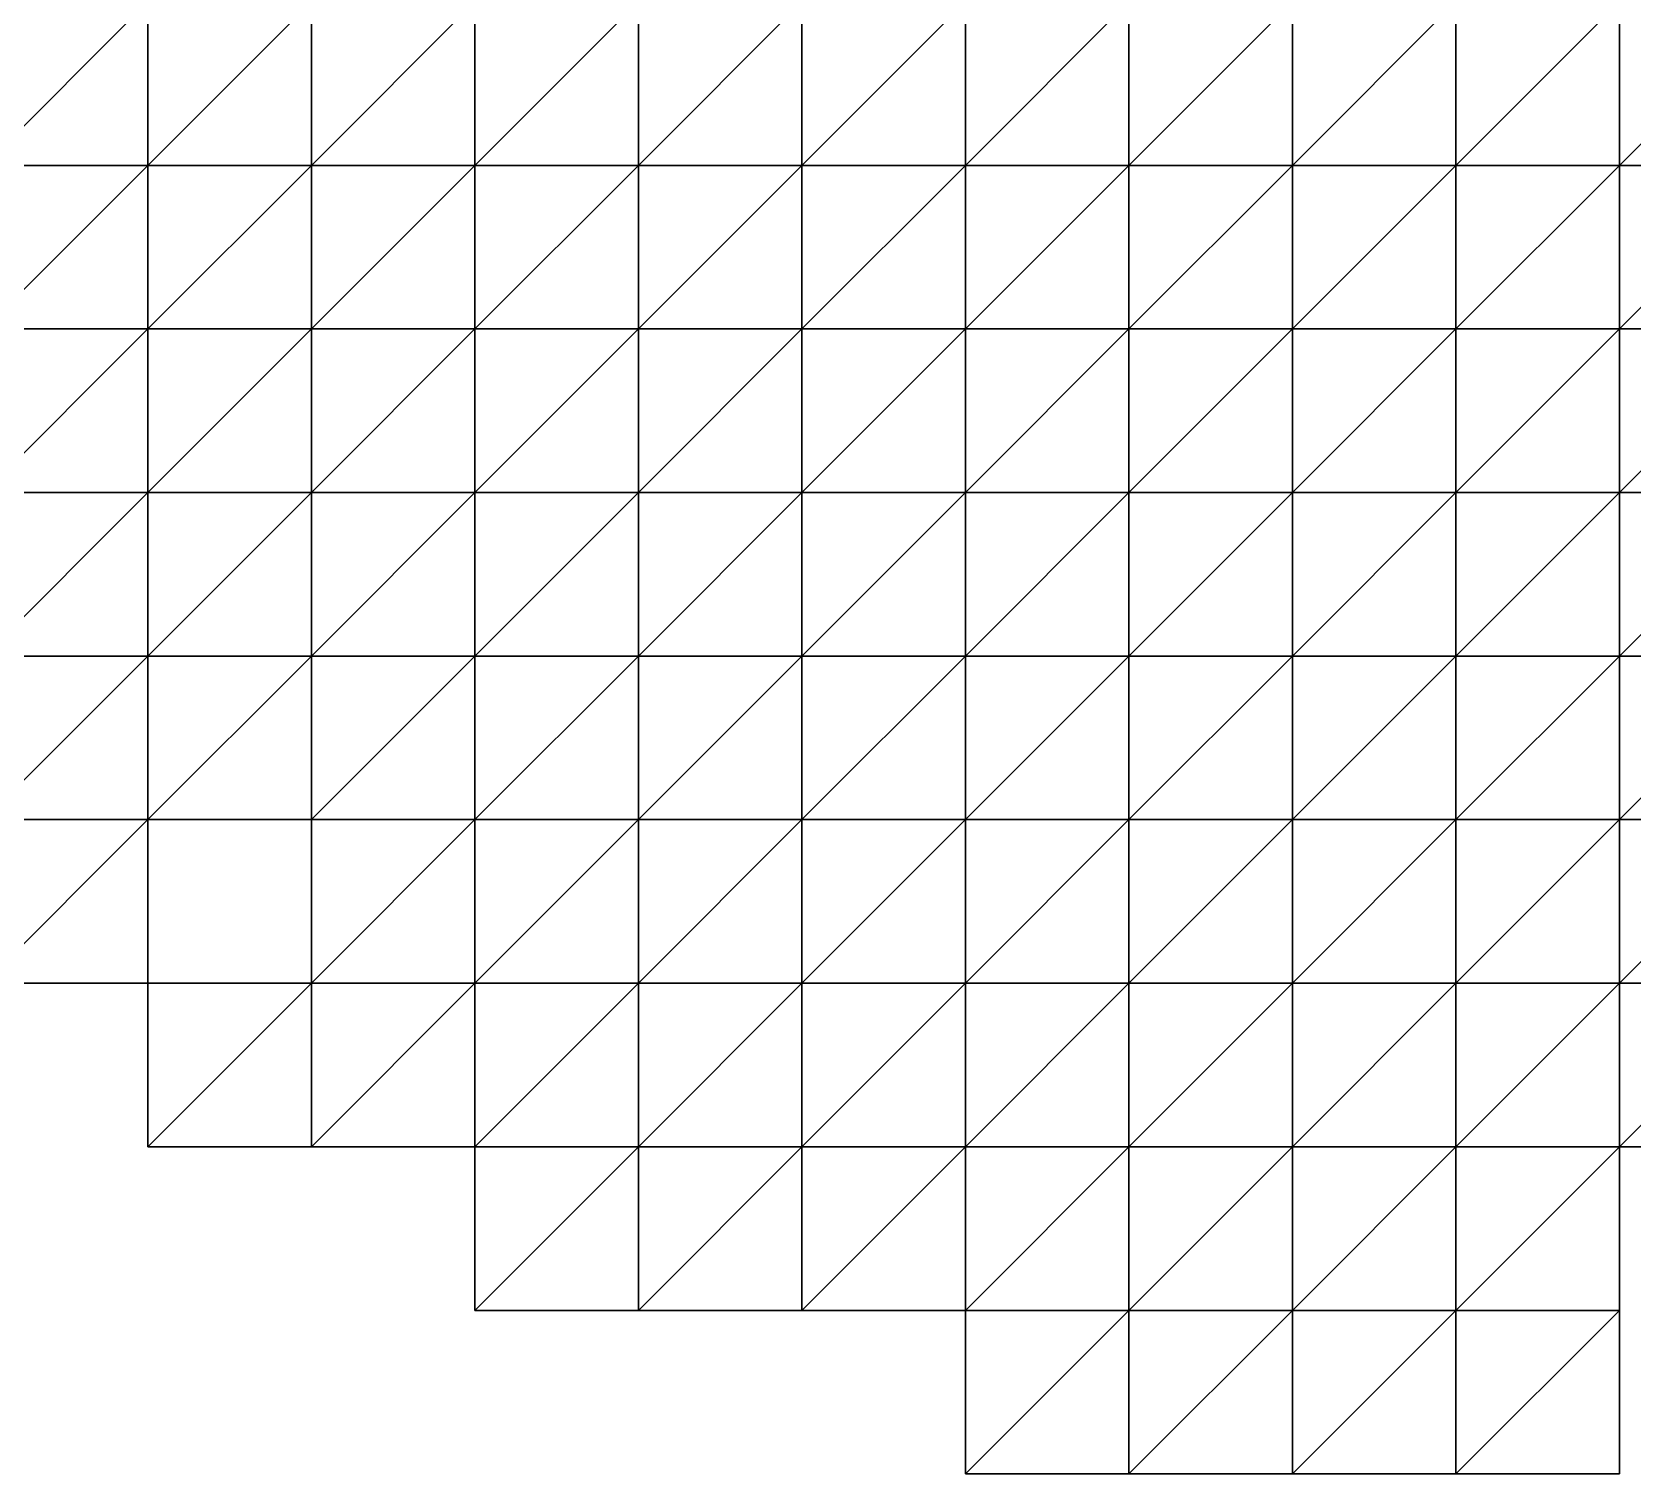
# Model space of a CAD drawing. Extents: x 292020 to 295740, y 4557680 to 4560040.
# Drawn here: x 294585.8 to 294781.7, y 4558420 to 4558596.3 of the extents above; entities that cross this region are included whole.
import ezdxf

# ---------------------------------------------------------------- set-up
doc = ezdxf.new("R2010")
doc.units = 0
doc.layers.add('RUN201_4_-_RUN201_NODOMAIN5_20X', color=7, linetype='CONTINUOUS')

msp = doc.modelspace()

# ---------------------------------------------------------------- linework, layer by layer
at = {"layer": 'RUN201_4_-_RUN201_NODOMAIN5_20X'}
for points in [[(294580, 4558600, 1840), (294580, 4558580, 1840), (294600, 4558600, 1840)], [(294600, 4558600, 1840), (294580, 4558580, 1840), (294600, 4558580, 1840)], [(294600, 4558600, 1940), (294580, 4558580, 1940), (294580, 4558600, 1940)], [(294600, 4558580, 1940), (294580, 4558580, 1940), (294600, 4558600, 1940)], [(294600, 4558600, 1840), (294600, 4558580, 1840), (294620, 4558600, 1840)], [(294620, 4558600, 1840), (294600, 4558580, 1840), (294620, 4558580, 1840)], [(294620, 4558600, 1940), (294600, 4558580, 1940), (294600, 4558600, 1940)], [(294620, 4558580, 1940), (294600, 4558580, 1940), (294620, 4558600, 1940)], [(294620, 4558600, 1840), (294620, 4558580, 1840), (294640, 4558600, 1840)], [(294640, 4558600, 1840), (294620, 4558580, 1840), (294640, 4558580, 1840)], [(294640, 4558600, 1940), (294620, 4558580, 1940), (294620, 4558600, 1940)], [(294640, 4558580, 1940), (294620, 4558580, 1940), (294640, 4558600, 1940)], [(294640, 4558600, 1840), (294640, 4558580, 1840), (294660, 4558600, 1840)], [(294660, 4558600, 1840), (294640, 4558580, 1840), (294660, 4558580, 1840)], [(294660, 4558600, 1940), (294640, 4558580, 1940), (294640, 4558600, 1940)], [(294660, 4558580, 1940), (294640, 4558580, 1940), (294660, 4558600, 1940)], [(294660, 4558600, 1840), (294660, 4558580, 1840), (294680, 4558600, 1840)], [(294680, 4558600, 1840), (294660, 4558580, 1840), (294680, 4558580, 1840)], [(294680, 4558600, 1940), (294660, 4558580, 1940), (294660, 4558600, 1940)], [(294680, 4558580, 1940), (294660, 4558580, 1940), (294680, 4558600, 1940)], [(294680, 4558600, 1840), (294680, 4558580, 1840), (294700, 4558600, 1840)], [(294700, 4558600, 1840), (294680, 4558580, 1840), (294700, 4558580, 1840)], [(294700, 4558600, 1940), (294680, 4558580, 1940), (294680, 4558600, 1940)], [(294700, 4558580, 1940), (294680, 4558580, 1940), (294700, 4558600, 1940)], [(294700, 4558600, 1840), (294700, 4558580, 1840), (294720, 4558600, 1840)], [(294720, 4558600, 1840), (294700, 4558580, 1840), (294720, 4558580, 1840)], [(294720, 4558600, 1940), (294700, 4558580, 1940), (294700, 4558600, 1940)], [(294720, 4558580, 1940), (294700, 4558580, 1940), (294720, 4558600, 1940)], [(294720, 4558600, 1840), (294720, 4558580, 1840), (294740, 4558600, 1840)], [(294740, 4558600, 1840), (294720, 4558580, 1840), (294740, 4558580, 1840)], [(294740, 4558600, 1940), (294720, 4558580, 1940), (294720, 4558600, 1940)], [(294740, 4558580, 1940), (294720, 4558580, 1940), (294740, 4558600, 1940)], [(294740, 4558600, 1840), (294740, 4558580, 1840), (294760, 4558600, 1840)], [(294760, 4558600, 1840), (294740, 4558580, 1840), (294760, 4558580, 1840)], [(294760, 4558600, 1940), (294740, 4558580, 1940), (294740, 4558600, 1940)], [(294760, 4558580, 1940), (294740, 4558580, 1940), (294760, 4558600, 1940)], [(294760, 4558600, 1840), (294760, 4558580, 1840), (294780, 4558600, 1840)], [(294780, 4558600, 1840), (294760, 4558580, 1840), (294780, 4558580, 1840)], [(294780, 4558600, 1940), (294760, 4558580, 1940), (294760, 4558600, 1940)], [(294780, 4558580, 1940), (294760, 4558580, 1940), (294780, 4558600, 1940)], [(294780, 4558600, 1840), (294780, 4558580, 1840), (294800, 4558600, 1840)], [(294800, 4558600, 1840), (294780, 4558580, 1840), (294800, 4558580, 1840)], [(294800, 4558600, 1940), (294780, 4558580, 1940), (294780, 4558600, 1940)], [(294800, 4558580, 1940), (294780, 4558580, 1940), (294800, 4558600, 1940)], [(294580, 4558580, 1840), (294580, 4558580, 1860), (294600, 4558580, 1840)], [(294600, 4558580, 1840), (294580, 4558580, 1860), (294600, 4558580, 1860)], [(294580, 4558580, 1860), (294580, 4558560, 1860), (294600, 4558580, 1860)], [(294600, 4558580, 1860), (294580, 4558560, 1860), (294600, 4558560, 1860)], [(294600, 4558580, 1940), (294580, 4558560, 1940), (294580, 4558580, 1940)], [(294600, 4558560, 1940), (294580, 4558560, 1940), (294600, 4558580, 1940)], [(294600, 4558580, 1840), (294600, 4558580, 1860), (294620, 4558580, 1840)], [(294620, 4558580, 1840), (294600, 4558580, 1860), (294620, 4558580, 1860)], [(294600, 4558580, 1860), (294600, 4558560, 1860), (294620, 4558580, 1860)], [(294620, 4558580, 1860), (294600, 4558560, 1860), (294620, 4558560, 1860)], [(294620, 4558580, 1940), (294600, 4558560, 1940), (294600, 4558580, 1940)], [(294620, 4558560, 1940), (294600, 4558560, 1940), (294620, 4558580, 1940)], [(294620, 4558580, 1840), (294620, 4558560, 1840), (294640, 4558580, 1840)], [(294640, 4558580, 1840), (294620, 4558560, 1840), (294640, 4558560, 1840)], [(294620, 4558580, 1840), (294620, 4558560, 1860), (294620, 4558560, 1840)], [(294620, 4558580, 1860), (294620, 4558560, 1860), (294620, 4558580, 1840)], [(294640, 4558580, 1940), (294620, 4558560, 1940), (294620, 4558580, 1940)], [(294640, 4558560, 1940), (294620, 4558560, 1940), (294640, 4558580, 1940)], [(294640, 4558580, 1840), (294640, 4558560, 1840), (294660, 4558580, 1840)], [(294660, 4558580, 1840), (294640, 4558560, 1840), (294660, 4558560, 1840)], [(294660, 4558580, 1940), (294640, 4558560, 1940), (294640, 4558580, 1940)], [(294660, 4558560, 1940), (294640, 4558560, 1940), (294660, 4558580, 1940)], [(294660, 4558580, 1840), (294660, 4558560, 1840), (294680, 4558580, 1840)], [(294680, 4558580, 1840), (294660, 4558560, 1840), (294680, 4558560, 1840)], [(294680, 4558580, 1940), (294660, 4558560, 1940), (294660, 4558580, 1940)], [(294680, 4558560, 1940), (294660, 4558560, 1940), (294680, 4558580, 1940)], [(294680, 4558580, 1840), (294680, 4558560, 1840), (294700, 4558580, 1840)], [(294700, 4558580, 1840), (294680, 4558560, 1840), (294700, 4558560, 1840)], [(294700, 4558580, 1940), (294680, 4558560, 1940), (294680, 4558580, 1940)], [(294700, 4558560, 1940), (294680, 4558560, 1940), (294700, 4558580, 1940)], [(294700, 4558580, 1840), (294700, 4558560, 1840), (294720, 4558580, 1840)], [(294720, 4558580, 1840), (294700, 4558560, 1840), (294720, 4558560, 1840)], [(294720, 4558580, 1940), (294700, 4558560, 1940), (294700, 4558580, 1940)], [(294720, 4558560, 1940), (294700, 4558560, 1940), (294720, 4558580, 1940)], [(294720, 4558580, 1840), (294720, 4558560, 1840), (294740, 4558580, 1840)], [(294740, 4558580, 1840), (294720, 4558560, 1840), (294740, 4558560, 1840)], [(294740, 4558580, 1940), (294720, 4558560, 1940), (294720, 4558580, 1940)], [(294740, 4558560, 1940), (294720, 4558560, 1940), (294740, 4558580, 1940)], [(294740, 4558580, 1840), (294740, 4558560, 1840), (294760, 4558580, 1840)], [(294760, 4558580, 1840), (294740, 4558560, 1840), (294760, 4558560, 1840)], [(294760, 4558580, 1940), (294740, 4558560, 1940), (294740, 4558580, 1940)], [(294760, 4558560, 1940), (294740, 4558560, 1940), (294760, 4558580, 1940)], [(294760, 4558580, 1840), (294760, 4558560, 1840), (294780, 4558580, 1840)], [(294780, 4558580, 1840), (294760, 4558560, 1840), (294780, 4558560, 1840)], [(294780, 4558580, 1940), (294760, 4558560, 1940), (294760, 4558580, 1940)], [(294780, 4558560, 1940), (294760, 4558560, 1940), (294780, 4558580, 1940)], [(294780, 4558580, 1840), (294780, 4558560, 1840), (294800, 4558580, 1840)], [(294800, 4558580, 1840), (294780, 4558560, 1840), (294800, 4558560, 1840)], [(294800, 4558580, 1940), (294780, 4558560, 1940), (294780, 4558580, 1940)], [(294800, 4558560, 1940), (294780, 4558560, 1940), (294800, 4558580, 1940)], [(294580, 4558560, 1860), (294580, 4558560, 1880), (294600, 4558560, 1860)], [(294600, 4558560, 1860), (294580, 4558560, 1880), (294600, 4558560, 1880)], [(294580, 4558560, 1880), (294580, 4558540, 1880), (294600, 4558560, 1880)], [(294600, 4558560, 1880), (294580, 4558540, 1880), (294600, 4558540, 1880)], [(294600, 4558560, 1940), (294580, 4558540, 1940), (294580, 4558560, 1940)], [(294600, 4558540, 1940), (294580, 4558540, 1940), (294600, 4558560, 1940)], [(294600, 4558560, 1860), (294600, 4558560, 1880), (294620, 4558560, 1860)], [(294620, 4558560, 1860), (294600, 4558560, 1880), (294620, 4558560, 1880)], [(294600, 4558560, 1880), (294600, 4558540, 1880), (294620, 4558560, 1880)], [(294620, 4558560, 1880), (294600, 4558540, 1880), (294620, 4558540, 1880)], [(294620, 4558560, 1940), (294600, 4558540, 1940), (294600, 4558560, 1940)], [(294620, 4558540, 1940), (294600, 4558540, 1940), (294620, 4558560, 1940)], [(294620, 4558560, 1840), (294620, 4558560, 1860), (294640, 4558560, 1840)], [(294640, 4558560, 1840), (294620, 4558560, 1860), (294640, 4558560, 1860)], [(294620, 4558560, 1860), (294620, 4558540, 1860), (294640, 4558560, 1860)], [(294640, 4558560, 1860), (294620, 4558540, 1860), (294640, 4558540, 1860)], [(294620, 4558560, 1860), (294620, 4558540, 1880), (294620, 4558540, 1860)], [(294620, 4558560, 1880), (294620, 4558540, 1880), (294620, 4558560, 1860)], [(294640, 4558560, 1940), (294620, 4558540, 1940), (294620, 4558560, 1940)], [(294640, 4558540, 1940), (294620, 4558540, 1940), (294640, 4558560, 1940)], [(294640, 4558560, 1840), (294640, 4558560, 1860), (294660, 4558560, 1840)], [(294660, 4558560, 1840), (294640, 4558560, 1860), (294660, 4558560, 1860)], [(294640, 4558560, 1860), (294640, 4558540, 1860), (294660, 4558560, 1860)], [(294660, 4558560, 1860), (294640, 4558540, 1860), (294660, 4558540, 1860)], [(294660, 4558560, 1940), (294640, 4558540, 1940), (294640, 4558560, 1940)], [(294660, 4558540, 1940), (294640, 4558540, 1940), (294660, 4558560, 1940)], [(294660, 4558560, 1840), (294660, 4558540, 1840), (294680, 4558560, 1840)], [(294680, 4558560, 1840), (294660, 4558540, 1840), (294680, 4558540, 1840)], [(294660, 4558560, 1840), (294660, 4558540, 1860), (294660, 4558540, 1840)], [(294660, 4558560, 1860), (294660, 4558540, 1860), (294660, 4558560, 1840)], [(294680, 4558560, 1940), (294660, 4558540, 1940), (294660, 4558560, 1940)], [(294680, 4558540, 1940), (294660, 4558540, 1940), (294680, 4558560, 1940)], [(294680, 4558560, 1840), (294680, 4558540, 1840), (294700, 4558560, 1840)], [(294700, 4558560, 1840), (294680, 4558540, 1840), (294700, 4558540, 1840)], [(294700, 4558560, 1940), (294680, 4558540, 1940), (294680, 4558560, 1940)], [(294700, 4558540, 1940), (294680, 4558540, 1940), (294700, 4558560, 1940)], [(294700, 4558560, 1840), (294700, 4558540, 1840), (294720, 4558560, 1840)], [(294720, 4558560, 1840), (294700, 4558540, 1840), (294720, 4558540, 1840)], [(294720, 4558560, 1940), (294700, 4558540, 1940), (294700, 4558560, 1940)], [(294720, 4558540, 1940), (294700, 4558540, 1940), (294720, 4558560, 1940)], [(294720, 4558560, 1840), (294720, 4558540, 1840), (294740, 4558560, 1840)], [(294740, 4558560, 1840), (294720, 4558540, 1840), (294740, 4558540, 1840)], [(294740, 4558560, 1940), (294720, 4558540, 1940), (294720, 4558560, 1940)], [(294740, 4558540, 1940), (294720, 4558540, 1940), (294740, 4558560, 1940)], [(294740, 4558560, 1840), (294740, 4558540, 1840), (294760, 4558560, 1840)], [(294760, 4558560, 1840), (294740, 4558540, 1840), (294760, 4558540, 1840)], [(294760, 4558560, 1940), (294740, 4558540, 1940), (294740, 4558560, 1940)], [(294760, 4558540, 1940), (294740, 4558540, 1940), (294760, 4558560, 1940)], [(294760, 4558560, 1840), (294760, 4558540, 1840), (294780, 4558560, 1840)], [(294780, 4558560, 1840), (294760, 4558540, 1840), (294780, 4558540, 1840)], [(294780, 4558560, 1940), (294760, 4558540, 1940), (294760, 4558560, 1940)], [(294780, 4558540, 1940), (294760, 4558540, 1940), (294780, 4558560, 1940)], [(294780, 4558560, 1840), (294780, 4558540, 1840), (294800, 4558560, 1840)], [(294800, 4558560, 1840), (294780, 4558540, 1840), (294800, 4558540, 1840)], [(294800, 4558560, 1940), (294780, 4558540, 1940), (294780, 4558560, 1940)], [(294800, 4558540, 1940), (294780, 4558540, 1940), (294800, 4558560, 1940)], [(294580, 4558540, 1880), (294580, 4558540, 1900), (294600, 4558540, 1880)], [(294600, 4558540, 1880), (294580, 4558540, 1900), (294600, 4558540, 1900)], [(294580, 4558540, 1900), (294580, 4558520, 1900), (294600, 4558540, 1900)], [(294600, 4558540, 1900), (294580, 4558520, 1900), (294600, 4558520, 1900)], [(294600, 4558540, 1940), (294580, 4558520, 1940), (294580, 4558540, 1940)], [(294600, 4558520, 1940), (294580, 4558520, 1940), (294600, 4558540, 1940)], [(294600, 4558540, 1880), (294600, 4558540, 1900), (294620, 4558540, 1880)], [(294620, 4558540, 1880), (294600, 4558540, 1900), (294620, 4558540, 1900)], [(294600, 4558540, 1900), (294600, 4558520, 1900), (294620, 4558540, 1900)], [(294620, 4558540, 1900), (294600, 4558520, 1900), (294620, 4558520, 1900)], [(294620, 4558540, 1940), (294600, 4558520, 1940), (294600, 4558540, 1940)], [(294620, 4558520, 1940), (294600, 4558520, 1940), (294620, 4558540, 1940)], [(294620, 4558540, 1860), (294620, 4558540, 1880), (294640, 4558540, 1860)], [(294640, 4558540, 1860), (294620, 4558540, 1880), (294640, 4558540, 1880)], [(294620, 4558540, 1880), (294620, 4558520, 1880), (294640, 4558540, 1880)], [(294640, 4558540, 1880), (294620, 4558520, 1880), (294640, 4558520, 1880)], [(294620, 4558540, 1880), (294620, 4558520, 1900), (294620, 4558520, 1880)], [(294620, 4558540, 1900), (294620, 4558520, 1900), (294620, 4558540, 1880)], [(294640, 4558540, 1940), (294620, 4558520, 1940), (294620, 4558540, 1940)], [(294640, 4558520, 1940), (294620, 4558520, 1940), (294640, 4558540, 1940)], [(294640, 4558540, 1860), (294640, 4558540, 1880), (294660, 4558540, 1860)], [(294660, 4558540, 1860), (294640, 4558540, 1880), (294660, 4558540, 1880)], [(294640, 4558540, 1880), (294640, 4558520, 1880), (294660, 4558540, 1880)], [(294660, 4558540, 1880), (294640, 4558520, 1880), (294660, 4558520, 1880)], [(294660, 4558540, 1940), (294640, 4558520, 1940), (294640, 4558540, 1940)], [(294660, 4558520, 1940), (294640, 4558520, 1940), (294660, 4558540, 1940)], [(294660, 4558540, 1840), (294660, 4558540, 1860), (294680, 4558540, 1840)], [(294680, 4558540, 1840), (294660, 4558540, 1860), (294680, 4558540, 1860)], [(294660, 4558540, 1860), (294660, 4558520, 1860), (294680, 4558540, 1860)], [(294680, 4558540, 1860), (294660, 4558520, 1860), (294680, 4558520, 1860)], [(294660, 4558540, 1860), (294660, 4558520, 1880), (294660, 4558520, 1860)], [(294660, 4558540, 1880), (294660, 4558520, 1880), (294660, 4558540, 1860)], [(294680, 4558540, 1940), (294660, 4558520, 1940), (294660, 4558540, 1940)], [(294680, 4558520, 1940), (294660, 4558520, 1940), (294680, 4558540, 1940)], [(294680, 4558540, 1840), (294680, 4558540, 1860), (294700, 4558540, 1840)], [(294700, 4558540, 1840), (294680, 4558540, 1860), (294700, 4558540, 1860)], [(294680, 4558540, 1860), (294680, 4558520, 1860), (294700, 4558540, 1860)], [(294700, 4558540, 1860), (294680, 4558520, 1860), (294700, 4558520, 1860)], [(294700, 4558540, 1940), (294680, 4558520, 1940), (294680, 4558540, 1940)], [(294700, 4558520, 1940), (294680, 4558520, 1940), (294700, 4558540, 1940)], [(294700, 4558540, 1840), (294700, 4558520, 1840), (294720, 4558540, 1840)], [(294720, 4558540, 1840), (294700, 4558520, 1840), (294720, 4558520, 1840)], [(294700, 4558540, 1840), (294700, 4558520, 1860), (294700, 4558520, 1840)], [(294700, 4558540, 1860), (294700, 4558520, 1860), (294700, 4558540, 1840)], [(294720, 4558540, 1940), (294700, 4558520, 1940), (294700, 4558540, 1940)], [(294720, 4558520, 1940), (294700, 4558520, 1940), (294720, 4558540, 1940)], [(294720, 4558540, 1840), (294720, 4558520, 1840), (294740, 4558540, 1840)], [(294740, 4558540, 1840), (294720, 4558520, 1840), (294740, 4558520, 1840)], [(294740, 4558540, 1940), (294720, 4558520, 1940), (294720, 4558540, 1940)], [(294740, 4558520, 1940), (294720, 4558520, 1940), (294740, 4558540, 1940)], [(294740, 4558540, 1840), (294740, 4558520, 1840), (294760, 4558540, 1840)], [(294760, 4558540, 1840), (294740, 4558520, 1840), (294760, 4558520, 1840)], [(294760, 4558540, 1940), (294740, 4558520, 1940), (294740, 4558540, 1940)], [(294760, 4558520, 1940), (294740, 4558520, 1940), (294760, 4558540, 1940)], [(294760, 4558540, 1840), (294760, 4558520, 1840), (294780, 4558540, 1840)], [(294780, 4558540, 1840), (294760, 4558520, 1840), (294780, 4558520, 1840)], [(294780, 4558540, 1940), (294760, 4558520, 1940), (294760, 4558540, 1940)], [(294780, 4558520, 1940), (294760, 4558520, 1940), (294780, 4558540, 1940)], [(294780, 4558520, 1840), (294780, 4558520, 1860), (294780, 4558540, 1840)], [(294780, 4558540, 1840), (294780, 4558520, 1860), (294780, 4558540, 1860)], [(294780, 4558540, 1840), (294780, 4558540, 1860), (294800, 4558540, 1840)], [(294800, 4558540, 1840), (294780, 4558540, 1860), (294800, 4558540, 1860)], [(294780, 4558540, 1860), (294780, 4558520, 1860), (294800, 4558540, 1860)], [(294800, 4558540, 1860), (294780, 4558520, 1860), (294800, 4558520, 1860)], [(294800, 4558540, 1940), (294780, 4558520, 1940), (294780, 4558540, 1940)], [(294800, 4558520, 1940), (294780, 4558520, 1940), (294800, 4558540, 1940)], [(294580, 4558520, 1900), (294580, 4558520, 1920), (294600, 4558520, 1900)], [(294600, 4558520, 1900), (294580, 4558520, 1920), (294600, 4558520, 1920)], [(294580, 4558520, 1920), (294580, 4558500, 1920), (294600, 4558520, 1920)], [(294600, 4558520, 1920), (294580, 4558500, 1920), (294600, 4558500, 1920)], [(294600, 4558520, 1940), (294580, 4558500, 1940), (294580, 4558520, 1940)], [(294600, 4558500, 1940), (294580, 4558500, 1940), (294600, 4558520, 1940)], [(294600, 4558520, 1900), (294600, 4558520, 1920), (294620, 4558520, 1900)], [(294620, 4558520, 1900), (294600, 4558520, 1920), (294620, 4558520, 1920)], [(294600, 4558520, 1920), (294600, 4558500, 1920), (294620, 4558520, 1920)], [(294620, 4558520, 1920), (294600, 4558500, 1920), (294620, 4558500, 1920)], [(294620, 4558520, 1940), (294600, 4558500, 1940), (294600, 4558520, 1940)], [(294620, 4558500, 1940), (294600, 4558500, 1940), (294620, 4558520, 1940)], [(294620, 4558520, 1880), (294620, 4558520, 1900), (294640, 4558520, 1880)], [(294640, 4558520, 1880), (294620, 4558520, 1900), (294640, 4558520, 1900)], [(294620, 4558520, 1900), (294620, 4558500, 1900), (294640, 4558520, 1900)], [(294640, 4558520, 1900), (294620, 4558500, 1900), (294640, 4558500, 1900)], [(294620, 4558520, 1900), (294620, 4558500, 1920), (294620, 4558500, 1900)], [(294620, 4558520, 1920), (294620, 4558500, 1920), (294620, 4558520, 1900)], [(294640, 4558520, 1940), (294620, 4558500, 1940), (294620, 4558520, 1940)], [(294640, 4558500, 1940), (294620, 4558500, 1940), (294640, 4558520, 1940)], [(294640, 4558520, 1880), (294640, 4558520, 1900), (294660, 4558520, 1880)], [(294660, 4558520, 1880), (294640, 4558520, 1900), (294660, 4558520, 1900)], [(294640, 4558520, 1900), (294640, 4558500, 1900), (294660, 4558520, 1900)], [(294660, 4558520, 1900), (294640, 4558500, 1900), (294660, 4558500, 1900)], [(294660, 4558520, 1940), (294640, 4558500, 1940), (294640, 4558520, 1940)], [(294660, 4558500, 1940), (294640, 4558500, 1940), (294660, 4558520, 1940)], [(294660, 4558520, 1860), (294660, 4558520, 1880), (294680, 4558520, 1860)], [(294680, 4558520, 1860), (294660, 4558520, 1880), (294680, 4558520, 1880)], [(294660, 4558520, 1880), (294660, 4558500, 1880), (294680, 4558520, 1880)], [(294680, 4558520, 1880), (294660, 4558500, 1880), (294680, 4558500, 1880)], [(294660, 4558520, 1880), (294660, 4558500, 1900), (294660, 4558500, 1880)], [(294660, 4558520, 1900), (294660, 4558500, 1900), (294660, 4558520, 1880)], [(294680, 4558520, 1940), (294660, 4558500, 1940), (294660, 4558520, 1940)], [(294680, 4558500, 1940), (294660, 4558500, 1940), (294680, 4558520, 1940)], [(294680, 4558520, 1860), (294680, 4558520, 1880), (294700, 4558520, 1860)], [(294700, 4558520, 1860), (294680, 4558520, 1880), (294700, 4558520, 1880)], [(294680, 4558520, 1880), (294680, 4558500, 1880), (294700, 4558520, 1880)], [(294700, 4558520, 1880), (294680, 4558500, 1880), (294700, 4558500, 1880)], [(294700, 4558520, 1940), (294680, 4558500, 1940), (294680, 4558520, 1940)], [(294700, 4558500, 1940), (294680, 4558500, 1940), (294700, 4558520, 1940)], [(294700, 4558520, 1840), (294700, 4558520, 1860), (294720, 4558520, 1840)], [(294720, 4558520, 1840), (294700, 4558520, 1860), (294720, 4558520, 1860)], [(294700, 4558520, 1860), (294700, 4558500, 1860), (294720, 4558520, 1860)], [(294720, 4558520, 1860), (294700, 4558500, 1860), (294720, 4558500, 1860)], [(294700, 4558520, 1860), (294700, 4558500, 1880), (294700, 4558500, 1860)], [(294700, 4558520, 1880), (294700, 4558500, 1880), (294700, 4558520, 1860)], [(294720, 4558520, 1940), (294700, 4558500, 1940), (294700, 4558520, 1940)], [(294720, 4558500, 1940), (294700, 4558500, 1940), (294720, 4558520, 1940)], [(294720, 4558520, 1840), (294720, 4558520, 1860), (294740, 4558520, 1840)], [(294740, 4558520, 1840), (294720, 4558520, 1860), (294740, 4558520, 1860)], [(294720, 4558520, 1860), (294720, 4558500, 1860), (294740, 4558520, 1860)], [(294740, 4558520, 1860), (294720, 4558500, 1860), (294740, 4558500, 1860)], [(294740, 4558520, 1940), (294720, 4558500, 1940), (294720, 4558520, 1940)], [(294740, 4558500, 1940), (294720, 4558500, 1940), (294740, 4558520, 1940)], [(294740, 4558520, 1840), (294740, 4558520, 1860), (294760, 4558520, 1840)], [(294760, 4558520, 1840), (294740, 4558520, 1860), (294760, 4558520, 1860)], [(294740, 4558520, 1860), (294740, 4558500, 1860), (294760, 4558520, 1860)], [(294760, 4558520, 1860), (294740, 4558500, 1860), (294760, 4558500, 1860)], [(294760, 4558520, 1940), (294740, 4558500, 1940), (294740, 4558520, 1940)], [(294760, 4558500, 1940), (294740, 4558500, 1940), (294760, 4558520, 1940)], [(294760, 4558520, 1840), (294760, 4558520, 1860), (294780, 4558520, 1840)], [(294780, 4558520, 1840), (294760, 4558520, 1860), (294780, 4558520, 1860)], [(294760, 4558520, 1860), (294760, 4558500, 1860), (294780, 4558520, 1860)], [(294780, 4558520, 1860), (294760, 4558500, 1860), (294780, 4558500, 1860)], [(294780, 4558520, 1940), (294760, 4558500, 1940), (294760, 4558520, 1940)], [(294780, 4558500, 1940), (294760, 4558500, 1940), (294780, 4558520, 1940)], [(294780, 4558500, 1860), (294780, 4558500, 1880), (294780, 4558520, 1860)], [(294780, 4558520, 1860), (294780, 4558500, 1880), (294780, 4558520, 1880)], [(294780, 4558520, 1860), (294780, 4558520, 1880), (294800, 4558520, 1860)], [(294800, 4558520, 1860), (294780, 4558520, 1880), (294800, 4558520, 1880)], [(294780, 4558520, 1880), (294780, 4558500, 1880), (294800, 4558520, 1880)], [(294800, 4558520, 1880), (294780, 4558500, 1880), (294800, 4558500, 1880)], [(294800, 4558520, 1940), (294780, 4558500, 1940), (294780, 4558520, 1940)], [(294800, 4558500, 1940), (294780, 4558500, 1940), (294800, 4558520, 1940)], [(294580, 4558500, 1920), (294580, 4558500, 1940), (294600, 4558500, 1920)], [(294600, 4558500, 1920), (294580, 4558500, 1940), (294600, 4558500, 1940)], [(294580, 4558500, 1940), (294580, 4558480, 1940), (294600, 4558500, 1940)], [(294600, 4558500, 1940), (294580, 4558480, 1940), (294600, 4558480, 1940)], [(294600, 4558500, 1960), (294580, 4558480, 1960), (294580, 4558500, 1960)], [(294600, 4558480, 1960), (294580, 4558480, 1960), (294600, 4558500, 1960)], [(294600, 4558500, 1940), (294580, 4558500, 1960), (294580, 4558500, 1940)], [(294600, 4558500, 1960), (294580, 4558500, 1960), (294600, 4558500, 1940)], [(294600, 4558500, 1920), (294600, 4558500, 1940), (294620, 4558500, 1920)], [(294620, 4558500, 1920), (294600, 4558500, 1940), (294620, 4558500, 1940)], [(294600, 4558480, 1940), (294600, 4558480, 1960), (294600, 4558500, 1940)], [(294600, 4558500, 1940), (294600, 4558480, 1960), (294600, 4558500, 1960)], [(294620, 4558500, 1900), (294620, 4558500, 1920), (294640, 4558500, 1900)], [(294640, 4558500, 1900), (294620, 4558500, 1920), (294640, 4558500, 1920)], [(294620, 4558500, 1920), (294620, 4558480, 1920), (294640, 4558500, 1920)], [(294640, 4558500, 1920), (294620, 4558480, 1920), (294640, 4558480, 1920)], [(294640, 4558500, 1940), (294620, 4558480, 1940), (294620, 4558500, 1940)], [(294640, 4558480, 1940), (294620, 4558480, 1940), (294640, 4558500, 1940)], [(294620, 4558500, 1920), (294620, 4558480, 1940), (294620, 4558480, 1920)], [(294620, 4558500, 1940), (294620, 4558480, 1940), (294620, 4558500, 1920)], [(294640, 4558500, 1900), (294640, 4558500, 1920), (294660, 4558500, 1900)], [(294660, 4558500, 1900), (294640, 4558500, 1920), (294660, 4558500, 1920)], [(294640, 4558500, 1920), (294640, 4558480, 1920), (294660, 4558500, 1920)], [(294660, 4558500, 1920), (294640, 4558480, 1920), (294660, 4558480, 1920)], [(294660, 4558500, 1940), (294640, 4558480, 1940), (294640, 4558500, 1940)], [(294660, 4558480, 1940), (294640, 4558480, 1940), (294660, 4558500, 1940)], [(294660, 4558500, 1880), (294660, 4558500, 1900), (294680, 4558500, 1880)], [(294680, 4558500, 1880), (294660, 4558500, 1900), (294680, 4558500, 1900)], [(294660, 4558500, 1900), (294660, 4558480, 1900), (294680, 4558500, 1900)], [(294680, 4558500, 1900), (294660, 4558480, 1900), (294680, 4558480, 1900)], [(294660, 4558500, 1900), (294660, 4558480, 1920), (294660, 4558480, 1900)], [(294660, 4558500, 1920), (294660, 4558480, 1920), (294660, 4558500, 1900)], [(294680, 4558500, 1940), (294660, 4558480, 1940), (294660, 4558500, 1940)], [(294680, 4558480, 1940), (294660, 4558480, 1940), (294680, 4558500, 1940)], [(294680, 4558500, 1880), (294680, 4558500, 1900), (294700, 4558500, 1880)], [(294700, 4558500, 1880), (294680, 4558500, 1900), (294700, 4558500, 1900)], [(294680, 4558500, 1900), (294680, 4558480, 1900), (294700, 4558500, 1900)], [(294700, 4558500, 1900), (294680, 4558480, 1900), (294700, 4558480, 1900)], [(294700, 4558500, 1940), (294680, 4558480, 1940), (294680, 4558500, 1940)], [(294700, 4558480, 1940), (294680, 4558480, 1940), (294700, 4558500, 1940)], [(294700, 4558500, 1860), (294700, 4558500, 1880), (294720, 4558500, 1860)], [(294720, 4558500, 1860), (294700, 4558500, 1880), (294720, 4558500, 1880)], [(294700, 4558500, 1880), (294700, 4558480, 1880), (294720, 4558500, 1880)], [(294720, 4558500, 1880), (294700, 4558480, 1880), (294720, 4558480, 1880)], [(294700, 4558500, 1880), (294700, 4558480, 1900), (294700, 4558480, 1880)], [(294700, 4558500, 1900), (294700, 4558480, 1900), (294700, 4558500, 1880)], [(294720, 4558500, 1940), (294700, 4558480, 1940), (294700, 4558500, 1940)], [(294720, 4558480, 1940), (294700, 4558480, 1940), (294720, 4558500, 1940)], [(294720, 4558500, 1860), (294720, 4558500, 1880), (294740, 4558500, 1860)], [(294740, 4558500, 1860), (294720, 4558500, 1880), (294740, 4558500, 1880)], [(294720, 4558500, 1880), (294720, 4558480, 1880), (294740, 4558500, 1880)], [(294740, 4558500, 1880), (294720, 4558480, 1880), (294740, 4558480, 1880)], [(294740, 4558500, 1940), (294720, 4558480, 1940), (294720, 4558500, 1940)], [(294740, 4558480, 1940), (294720, 4558480, 1940), (294740, 4558500, 1940)], [(294740, 4558500, 1860), (294740, 4558500, 1880), (294760, 4558500, 1860)], [(294760, 4558500, 1860), (294740, 4558500, 1880), (294760, 4558500, 1880)], [(294740, 4558500, 1880), (294740, 4558480, 1880), (294760, 4558500, 1880)], [(294760, 4558500, 1880), (294740, 4558480, 1880), (294760, 4558480, 1880)], [(294760, 4558500, 1940), (294740, 4558480, 1940), (294740, 4558500, 1940)], [(294760, 4558480, 1940), (294740, 4558480, 1940), (294760, 4558500, 1940)], [(294760, 4558500, 1860), (294760, 4558500, 1880), (294780, 4558500, 1860)], [(294780, 4558500, 1860), (294760, 4558500, 1880), (294780, 4558500, 1880)], [(294760, 4558500, 1880), (294760, 4558480, 1880), (294780, 4558500, 1880)], [(294780, 4558500, 1880), (294760, 4558480, 1880), (294780, 4558480, 1880)], [(294780, 4558500, 1940), (294760, 4558480, 1940), (294760, 4558500, 1940)], [(294780, 4558480, 1940), (294760, 4558480, 1940), (294780, 4558500, 1940)], [(294780, 4558480, 1880), (294780, 4558480, 1900), (294780, 4558500, 1880)], [(294780, 4558500, 1880), (294780, 4558480, 1900), (294780, 4558500, 1900)], [(294780, 4558500, 1880), (294780, 4558500, 1900), (294800, 4558500, 1880)], [(294800, 4558500, 1880), (294780, 4558500, 1900), (294800, 4558500, 1900)], [(294780, 4558500, 1900), (294780, 4558480, 1900), (294800, 4558500, 1900)], [(294800, 4558500, 1900), (294780, 4558480, 1900), (294800, 4558480, 1900)], [(294800, 4558500, 1940), (294780, 4558480, 1940), (294780, 4558500, 1940)], [(294800, 4558480, 1940), (294780, 4558480, 1940), (294800, 4558500, 1940)], [(294580, 4558480, 1940), (294580, 4558480, 1960), (294600, 4558480, 1940)], [(294600, 4558480, 1940), (294580, 4558480, 1960), (294600, 4558480, 1960)], [(294600, 4558480, 1940), (294600, 4558460, 1940), (294620, 4558480, 1940)], [(294620, 4558480, 1940), (294600, 4558460, 1940), (294620, 4558460, 1940)], [(294620, 4558480, 1960), (294600, 4558460, 1960), (294600, 4558480, 1960)], [(294620, 4558460, 1960), (294600, 4558460, 1960), (294620, 4558480, 1960)], [(294620, 4558480, 1940), (294600, 4558480, 1960), (294600, 4558480, 1940)], [(294620, 4558480, 1960), (294600, 4558480, 1960), (294620, 4558480, 1940)], [(294600, 4558480, 1940), (294600, 4558460, 1960), (294600, 4558460, 1940)], [(294600, 4558480, 1960), (294600, 4558460, 1960), (294600, 4558480, 1940)], [(294620, 4558480, 1920), (294620, 4558480, 1940), (294640, 4558480, 1920)], [(294640, 4558480, 1920), (294620, 4558480, 1940), (294640, 4558480, 1940)], [(294620, 4558480, 1940), (294620, 4558460, 1940), (294640, 4558480, 1940)], [(294640, 4558480, 1940), (294620, 4558460, 1940), (294640, 4558460, 1940)], [(294640, 4558480, 1960), (294620, 4558460, 1960), (294620, 4558480, 1960)], [(294640, 4558460, 1960), (294620, 4558460, 1960), (294640, 4558480, 1960)], [(294640, 4558480, 1940), (294620, 4558480, 1960), (294620, 4558480, 1940)], [(294640, 4558480, 1960), (294620, 4558480, 1960), (294640, 4558480, 1940)], [(294640, 4558480, 1920), (294640, 4558480, 1940), (294660, 4558480, 1920)], [(294660, 4558480, 1920), (294640, 4558480, 1940), (294660, 4558480, 1940)], [(294640, 4558480, 1940), (294640, 4558460, 1940), (294660, 4558480, 1940)], [(294660, 4558480, 1940), (294640, 4558460, 1940), (294660, 4558460, 1940)], [(294660, 4558480, 1960), (294640, 4558460, 1960), (294640, 4558480, 1960)], [(294660, 4558460, 1960), (294640, 4558460, 1960), (294660, 4558480, 1960)], [(294660, 4558480, 1940), (294640, 4558480, 1960), (294640, 4558480, 1940)], [(294660, 4558480, 1960), (294640, 4558480, 1960), (294660, 4558480, 1940)], [(294660, 4558480, 1900), (294660, 4558480, 1920), (294680, 4558480, 1900)], [(294680, 4558480, 1900), (294660, 4558480, 1920), (294680, 4558480, 1920)], [(294660, 4558480, 1920), (294660, 4558460, 1920), (294680, 4558480, 1920)], [(294680, 4558480, 1920), (294660, 4558460, 1920), (294680, 4558460, 1920)], [(294660, 4558480, 1920), (294660, 4558460, 1940), (294660, 4558460, 1920)], [(294660, 4558480, 1940), (294660, 4558460, 1940), (294660, 4558480, 1920)], [(294680, 4558480, 1960), (294660, 4558460, 1960), (294660, 4558480, 1960)], [(294680, 4558460, 1960), (294660, 4558460, 1960), (294680, 4558480, 1960)], [(294680, 4558480, 1940), (294660, 4558480, 1960), (294660, 4558480, 1940)], [(294680, 4558480, 1960), (294660, 4558480, 1960), (294680, 4558480, 1940)], [(294680, 4558480, 1900), (294680, 4558480, 1920), (294700, 4558480, 1900)], [(294700, 4558480, 1900), (294680, 4558480, 1920), (294700, 4558480, 1920)], [(294680, 4558480, 1920), (294680, 4558460, 1920), (294700, 4558480, 1920)], [(294700, 4558480, 1920), (294680, 4558460, 1920), (294700, 4558460, 1920)], [(294700, 4558480, 1960), (294680, 4558460, 1960), (294680, 4558480, 1960)], [(294700, 4558460, 1960), (294680, 4558460, 1960), (294700, 4558480, 1960)], [(294700, 4558480, 1940), (294680, 4558480, 1960), (294680, 4558480, 1940)], [(294700, 4558480, 1960), (294680, 4558480, 1960), (294700, 4558480, 1940)], [(294700, 4558480, 1880), (294700, 4558480, 1900), (294720, 4558480, 1880)], [(294720, 4558480, 1880), (294700, 4558480, 1900), (294720, 4558480, 1900)], [(294700, 4558480, 1900), (294700, 4558460, 1900), (294720, 4558480, 1900)], [(294720, 4558480, 1900), (294700, 4558460, 1900), (294720, 4558460, 1900)], [(294700, 4558480, 1900), (294700, 4558460, 1920), (294700, 4558460, 1900)], [(294700, 4558480, 1920), (294700, 4558460, 1920), (294700, 4558480, 1900)], [(294720, 4558480, 1960), (294700, 4558460, 1960), (294700, 4558480, 1960)], [(294720, 4558460, 1960), (294700, 4558460, 1960), (294720, 4558480, 1960)], [(294720, 4558480, 1940), (294700, 4558480, 1960), (294700, 4558480, 1940)], [(294720, 4558480, 1960), (294700, 4558480, 1960), (294720, 4558480, 1940)], [(294720, 4558480, 1880), (294720, 4558480, 1900), (294740, 4558480, 1880)], [(294740, 4558480, 1880), (294720, 4558480, 1900), (294740, 4558480, 1900)], [(294720, 4558480, 1900), (294720, 4558460, 1900), (294740, 4558480, 1900)], [(294740, 4558480, 1900), (294720, 4558460, 1900), (294740, 4558460, 1900)], [(294740, 4558480, 1960), (294720, 4558460, 1960), (294720, 4558480, 1960)], [(294740, 4558460, 1960), (294720, 4558460, 1960), (294740, 4558480, 1960)], [(294740, 4558480, 1940), (294720, 4558480, 1960), (294720, 4558480, 1940)], [(294740, 4558480, 1960), (294720, 4558480, 1960), (294740, 4558480, 1940)], [(294740, 4558480, 1880), (294740, 4558480, 1900), (294760, 4558480, 1880)], [(294760, 4558480, 1880), (294740, 4558480, 1900), (294760, 4558480, 1900)], [(294740, 4558480, 1900), (294740, 4558460, 1900), (294760, 4558480, 1900)], [(294760, 4558480, 1900), (294740, 4558460, 1900), (294760, 4558460, 1900)], [(294760, 4558480, 1940), (294740, 4558460, 1940), (294740, 4558480, 1940)], [(294760, 4558460, 1940), (294740, 4558460, 1940), (294760, 4558480, 1940)], [(294740, 4558460, 1940), (294740, 4558460, 1960), (294740, 4558480, 1940)], [(294740, 4558480, 1940), (294740, 4558460, 1960), (294740, 4558480, 1960)], [(294760, 4558480, 1880), (294760, 4558480, 1900), (294780, 4558480, 1880)], [(294780, 4558480, 1880), (294760, 4558480, 1900), (294780, 4558480, 1900)], [(294760, 4558480, 1900), (294760, 4558460, 1900), (294780, 4558480, 1900)], [(294780, 4558480, 1900), (294760, 4558460, 1900), (294780, 4558460, 1900)], [(294780, 4558480, 1940), (294760, 4558460, 1940), (294760, 4558480, 1940)], [(294780, 4558460, 1940), (294760, 4558460, 1940), (294780, 4558480, 1940)], [(294780, 4558460, 1900), (294780, 4558460, 1920), (294780, 4558480, 1900)], [(294780, 4558480, 1900), (294780, 4558460, 1920), (294780, 4558480, 1920)], [(294780, 4558480, 1900), (294780, 4558480, 1920), (294800, 4558480, 1900)], [(294800, 4558480, 1900), (294780, 4558480, 1920), (294800, 4558480, 1920)], [(294780, 4558480, 1920), (294780, 4558460, 1920), (294800, 4558480, 1920)], [(294800, 4558480, 1920), (294780, 4558460, 1920), (294800, 4558460, 1920)], [(294800, 4558480, 1940), (294780, 4558460, 1940), (294780, 4558480, 1940)], [(294800, 4558460, 1940), (294780, 4558460, 1940), (294800, 4558480, 1940)], [(294600, 4558460, 1940), (294600, 4558460, 1960), (294620, 4558460, 1940)], [(294620, 4558460, 1940), (294600, 4558460, 1960), (294620, 4558460, 1960)], [(294620, 4558460, 1940), (294620, 4558460, 1960), (294640, 4558460, 1940)], [(294640, 4558460, 1940), (294620, 4558460, 1960), (294640, 4558460, 1960)], [(294640, 4558460, 1940), (294640, 4558440, 1940), (294660, 4558460, 1940)], [(294660, 4558460, 1940), (294640, 4558440, 1940), (294660, 4558440, 1940)], [(294660, 4558460, 1960), (294640, 4558440, 1960), (294640, 4558460, 1960)], [(294660, 4558440, 1960), (294640, 4558440, 1960), (294660, 4558460, 1960)], [(294640, 4558460, 1940), (294640, 4558440, 1960), (294640, 4558440, 1940)], [(294640, 4558460, 1960), (294640, 4558440, 1960), (294640, 4558460, 1940)], [(294660, 4558460, 1920), (294660, 4558460, 1940), (294680, 4558460, 1920)], [(294680, 4558460, 1920), (294660, 4558460, 1940), (294680, 4558460, 1940)], [(294660, 4558460, 1940), (294660, 4558440, 1940), (294680, 4558460, 1940)], [(294680, 4558460, 1940), (294660, 4558440, 1940), (294680, 4558440, 1940)], [(294680, 4558460, 1960), (294660, 4558440, 1960), (294660, 4558460, 1960)], [(294680, 4558440, 1960), (294660, 4558440, 1960), (294680, 4558460, 1960)], [(294680, 4558460, 1920), (294680, 4558460, 1940), (294700, 4558460, 1920)], [(294700, 4558460, 1920), (294680, 4558460, 1940), (294700, 4558460, 1940)], [(294680, 4558460, 1940), (294680, 4558440, 1940), (294700, 4558460, 1940)], [(294700, 4558460, 1940), (294680, 4558440, 1940), (294700, 4558440, 1940)], [(294700, 4558460, 1960), (294680, 4558440, 1960), (294680, 4558460, 1960)], [(294700, 4558440, 1960), (294680, 4558440, 1960), (294700, 4558460, 1960)], [(294700, 4558460, 1900), (294700, 4558460, 1920), (294720, 4558460, 1900)], [(294720, 4558460, 1900), (294700, 4558460, 1920), (294720, 4558460, 1920)], [(294700, 4558460, 1920), (294700, 4558440, 1920), (294720, 4558460, 1920)], [(294720, 4558460, 1920), (294700, 4558440, 1920), (294720, 4558440, 1920)], [(294700, 4558460, 1920), (294700, 4558440, 1940), (294700, 4558440, 1920)], [(294700, 4558460, 1940), (294700, 4558440, 1940), (294700, 4558460, 1920)], [(294720, 4558460, 1960), (294700, 4558440, 1960), (294700, 4558460, 1960)], [(294720, 4558440, 1960), (294700, 4558440, 1960), (294720, 4558460, 1960)], [(294720, 4558460, 1900), (294720, 4558460, 1920), (294740, 4558460, 1900)], [(294740, 4558460, 1900), (294720, 4558460, 1920), (294740, 4558460, 1920)], [(294720, 4558460, 1920), (294720, 4558440, 1920), (294740, 4558460, 1920)], [(294740, 4558460, 1920), (294720, 4558440, 1920), (294740, 4558440, 1920)], [(294740, 4558460, 1960), (294720, 4558440, 1960), (294720, 4558460, 1960)], [(294740, 4558440, 1960), (294720, 4558440, 1960), (294740, 4558460, 1960)], [(294740, 4558460, 1900), (294740, 4558460, 1920), (294760, 4558460, 1900)], [(294760, 4558460, 1900), (294740, 4558460, 1920), (294760, 4558460, 1920)], [(294740, 4558460, 1920), (294740, 4558440, 1920), (294760, 4558460, 1920)], [(294760, 4558460, 1920), (294740, 4558440, 1920), (294760, 4558440, 1920)], [(294760, 4558460, 1960), (294740, 4558440, 1960), (294740, 4558460, 1960)], [(294760, 4558440, 1960), (294740, 4558440, 1960), (294760, 4558460, 1960)], [(294760, 4558460, 1940), (294740, 4558460, 1960), (294740, 4558460, 1940)], [(294760, 4558460, 1960), (294740, 4558460, 1960), (294760, 4558460, 1940)], [(294760, 4558460, 1900), (294760, 4558460, 1920), (294780, 4558460, 1900)], [(294780, 4558460, 1900), (294760, 4558460, 1920), (294780, 4558460, 1920)], [(294760, 4558460, 1920), (294760, 4558440, 1920), (294780, 4558460, 1920)], [(294780, 4558460, 1920), (294760, 4558440, 1920), (294780, 4558440, 1920)], [(294780, 4558460, 1940), (294760, 4558440, 1940), (294760, 4558460, 1940)], [(294780, 4558440, 1940), (294760, 4558440, 1940), (294780, 4558460, 1940)], [(294760, 4558440, 1940), (294760, 4558440, 1960), (294760, 4558460, 1940)], [(294760, 4558460, 1940), (294760, 4558440, 1960), (294760, 4558460, 1960)], [(294780, 4558440, 1920), (294780, 4558440, 1940), (294780, 4558460, 1920)], [(294780, 4558460, 1920), (294780, 4558440, 1940), (294780, 4558460, 1940)], [(294780, 4558460, 1920), (294780, 4558460, 1940), (294800, 4558460, 1920)], [(294800, 4558460, 1920), (294780, 4558460, 1940), (294800, 4558460, 1940)], [(294640, 4558440, 1940), (294640, 4558440, 1960), (294660, 4558440, 1940)], [(294660, 4558440, 1940), (294640, 4558440, 1960), (294660, 4558440, 1960)], [(294660, 4558440, 1940), (294660, 4558440, 1960), (294680, 4558440, 1940)], [(294680, 4558440, 1940), (294660, 4558440, 1960), (294680, 4558440, 1960)], [(294680, 4558440, 1940), (294680, 4558440, 1960), (294700, 4558440, 1940)], [(294700, 4558440, 1940), (294680, 4558440, 1960), (294700, 4558440, 1960)], [(294700, 4558440, 1920), (294700, 4558440, 1940), (294720, 4558440, 1920)], [(294720, 4558440, 1920), (294700, 4558440, 1940), (294720, 4558440, 1940)], [(294700, 4558440, 1940), (294700, 4558420, 1940), (294720, 4558440, 1940)], [(294720, 4558440, 1940), (294700, 4558420, 1940), (294720, 4558420, 1940)], [(294720, 4558440, 1960), (294700, 4558420, 1960), (294700, 4558440, 1960)], [(294720, 4558420, 1960), (294700, 4558420, 1960), (294720, 4558440, 1960)], [(294700, 4558440, 1940), (294700, 4558420, 1960), (294700, 4558420, 1940)], [(294700, 4558440, 1960), (294700, 4558420, 1960), (294700, 4558440, 1940)], [(294720, 4558440, 1920), (294720, 4558440, 1940), (294740, 4558440, 1920)], [(294740, 4558440, 1920), (294720, 4558440, 1940), (294740, 4558440, 1940)], [(294720, 4558440, 1940), (294720, 4558420, 1940), (294740, 4558440, 1940)], [(294740, 4558440, 1940), (294720, 4558420, 1940), (294740, 4558420, 1940)], [(294740, 4558440, 1960), (294720, 4558420, 1960), (294720, 4558440, 1960)], [(294740, 4558420, 1960), (294720, 4558420, 1960), (294740, 4558440, 1960)], [(294740, 4558440, 1920), (294740, 4558440, 1940), (294760, 4558440, 1920)], [(294760, 4558440, 1920), (294740, 4558440, 1940), (294760, 4558440, 1940)], [(294740, 4558440, 1940), (294740, 4558420, 1940), (294760, 4558440, 1940)], [(294760, 4558440, 1940), (294740, 4558420, 1940), (294760, 4558420, 1940)], [(294760, 4558440, 1960), (294740, 4558420, 1960), (294740, 4558440, 1960)], [(294760, 4558420, 1960), (294740, 4558420, 1960), (294760, 4558440, 1960)], [(294760, 4558440, 1920), (294760, 4558440, 1940), (294780, 4558440, 1920)], [(294780, 4558440, 1920), (294760, 4558440, 1940), (294780, 4558440, 1940)], [(294760, 4558440, 1940), (294760, 4558420, 1940), (294780, 4558440, 1940)], [(294780, 4558440, 1940), (294760, 4558420, 1940), (294780, 4558420, 1940)], [(294780, 4558440, 1960), (294760, 4558420, 1960), (294760, 4558440, 1960)], [(294780, 4558420, 1960), (294760, 4558420, 1960), (294780, 4558440, 1960)], [(294780, 4558440, 1940), (294760, 4558440, 1960), (294760, 4558440, 1940)], [(294780, 4558440, 1960), (294760, 4558440, 1960), (294780, 4558440, 1940)], [(294780, 4558420, 1940), (294780, 4558420, 1960), (294780, 4558440, 1940)], [(294780, 4558440, 1940), (294780, 4558420, 1960), (294780, 4558440, 1960)], [(294700, 4558420, 1940), (294700, 4558420, 1960), (294720, 4558420, 1940)], [(294720, 4558420, 1940), (294700, 4558420, 1960), (294720, 4558420, 1960)], [(294720, 4558420, 1940), (294720, 4558420, 1960), (294740, 4558420, 1940)], [(294740, 4558420, 1940), (294720, 4558420, 1960), (294740, 4558420, 1960)], [(294740, 4558420, 1940), (294740, 4558420, 1960), (294760, 4558420, 1940)], [(294760, 4558420, 1940), (294740, 4558420, 1960), (294760, 4558420, 1960)], [(294760, 4558420, 1940), (294760, 4558420, 1960), (294780, 4558420, 1940)], [(294780, 4558420, 1940), (294760, 4558420, 1960), (294780, 4558420, 1960)]]:
    msp.add_3dface(points, dxfattribs=at)

doc.saveas('drawing.dxf')
